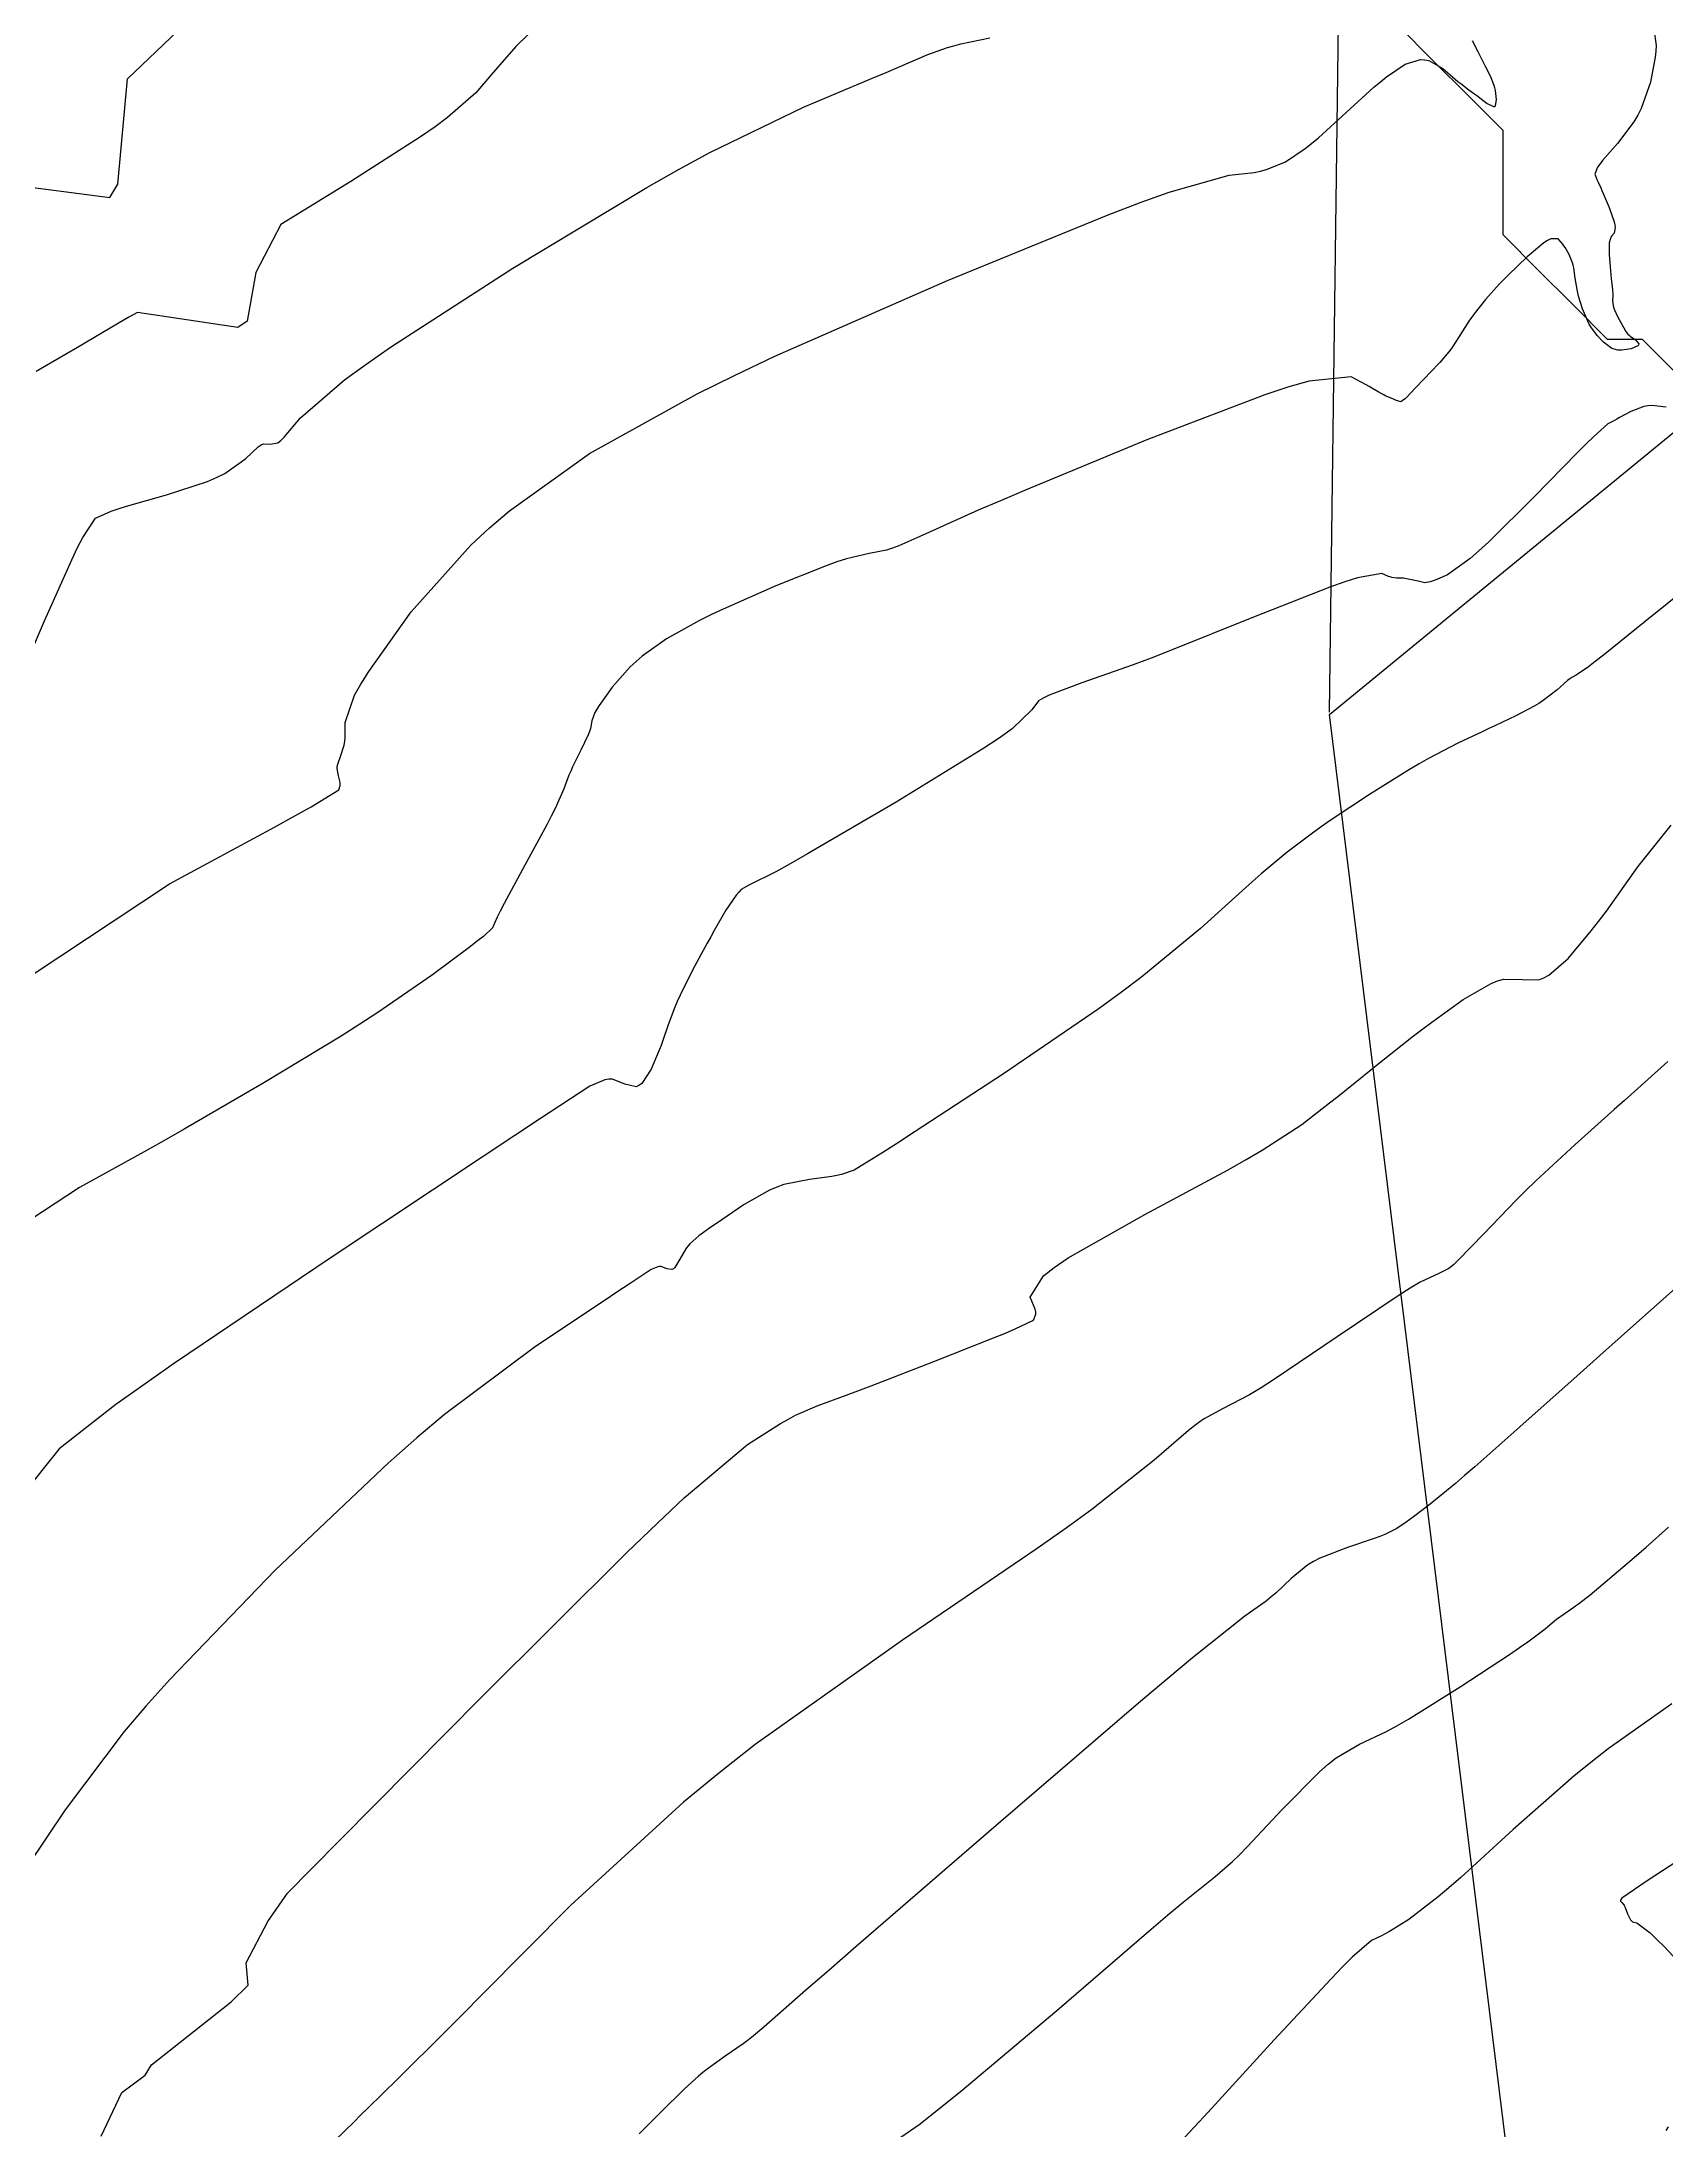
# Model space of a CAD drawing. Header units: metres. Extents: x 837475 to 838479, y 1189012 to 1191015.
# Drawn here: x 837761.1 to 837807.7, y 1190619.5 to 1190679.5 of the extents above; entities that cross this region are included whole.
import ezdxf

# ---------------------------------------------------------------- set-up
doc = ezdxf.new("R2010")
doc.units = ezdxf.units.M
doc.header["$LTSCALE"] = 0.3
for name, color, linetype in [('CORREDORVIA', 70, 'Continuous'), ('COTAS 10', 1, 'Continuous'), ('COTAS INT', 252, 'Continuous'), ('DRENAJE', 5, 'Continuous'), ('VIA2', 121, 'Continuous')]:
    doc.layers.add(name, color=color, linetype=linetype)
doc.styles.get("Standard").update_dxf_attribs({"font": 'simplex.shx'})
doc.dimstyles.get("Standard").update_dxf_attribs({"dimtxt": 0.18, "dimasz": 0.18, "dimexe": 0.18, "dimexo": 0.0625, "dimgap": 0.09, "dimtad": 0, "dimtih": 1, "dimtoh": 1, "dimdec": 4, "dimzin": 0, "dimdsep": 46, "dimtxsty": 'Standard', "dimcen": 0.09, "dimadec": 0, "dimazin": 0, "dimtfac": 1, "dimtdec": 4, "dimtofl": 0, "dimtmove": 0, "dimatfit": 3, "dimfxl": 1, "dimtolj": 1, "dimtzin": 0, "dimarcsym": 0})

# ---------------------------------------------------------------- blocks, each defined once
blk = doc.blocks.new('*D11')
at = {"layer": 'Defpoints', "color": 0, "transparency": 16777216}
for p in [(838417.909, 1190732.507), (837798.033, 1190660.17), (838416.861, 1190652.103)]:
    blk.add_point(p, dxfattribs=at)
at = {"layer": 'VIA2', "color": 0, "lineweight": -2, "transparency": 16777216}
for p, q in [((837798.034, 1190660.232), (837799.083, 1190740.754)), ((837799.261, 1190740.572), (838107.805, 1190736.55)), ((838417.729, 1190732.51), (838109.185, 1190736.532)), ((838416.862, 1190652.165), (838417.911, 1190732.687))]:
    blk.add_line(p, q, dxfattribs=at)
at = {"layer": 'VIA2', "color": 0, "transparency": 16777216}
for points in [[(837799.261, 1190740.602), (837799.261, 1190740.542), (837799.081, 1190740.574)], [(838417.729, 1190732.54), (838417.729, 1190732.48), (838417.909, 1190732.507)]]:
    blk.add_solid(points, dxfattribs=at)
at = {"layer": 'VIA2', "color": 0, "transparency": 16777216, "insert": (838108.495, 1190736.541), "char_height": 0.18, "attachment_point": 5}
blk.add_mtext('\\A1;618.8807', dxfattribs=at)

msp = doc.modelspace()

# ---------------------------------------------------------------- linework, layer by layer
at = {"layer": 'CORREDORVIA'}
msp.add_lwpolyline([(837910.67578, 1191000.96488), (838157.033, 1190996.193), (838237.174, 1190821.339), (838237.001, 1190602.875), (838240.0305, 1190437.1985), (838223.5365, 1190366.2715), (838212.196, 1190288.9195), (838227.642, 1189916.876), (838080.482, 1189451.8445), (837860.4834, 1189307.12351), (837593.19071, 1189234.39948), (837744.4868, 1189686.6093), (837750.277, 1189933.973), (837710.4905, 1190057.959), (837731.595, 1190134.414), (837885.383, 1190229.429), (837983.18356, 1190344.11971), (837817.55386, 1190502.18733), (837798.03286, 1190660.16958), (837963.57418, 1190795.98182)], close=True, dxfattribs=at)
at = {"layer": 'COTAS 10'}
for points in [[(837775.385, 1190679.992), (837774.707, 1190679.331), (837774.245, 1190678.808), (837774.119, 1190678.663), (837773.996, 1190678.519), (837773.56, 1190677.998), (837772.749, 1190677.292), (837772.389, 1190677.031), (837771.971, 1190676.741), (837769.969, 1190675.459), (837767.962, 1190674.22), (837767.251, 1190672.847), (837767.004, 1190671.45), (837766.731, 1190671.271), (837763.854, 1190671.703), (837763.604, 1190671.562), (837763.33, 1190671.404), (837762.131, 1190670.698), (837760.953, 1190670.004)], [(837808.352, 1190663.851), (837807.087, 1190662.837), (837805.891, 1190661.872), (837805.656, 1190661.687), (837805.463, 1190661.538), (837805.113, 1190661.297), (837804.982, 1190661.229), (837804.926, 1190661.188), (837804.862, 1190661.138), (837804.562, 1190660.878), (837804.165, 1190660.568), (837804.04, 1190660.486), (837803.909, 1190660.405), (837803.382, 1190660.127), (837802.78, 1190659.844), (837802.602, 1190659.76), (837802.419, 1190659.673), (837801.716, 1190659.341), (837800.88, 1190658.903), (837800.613, 1190658.75), (837800.33, 1190658.584), (837799.181, 1190657.867), (837798.059, 1190657.123), (837797.794, 1190656.94), (837797.548, 1190656.766), (837796.822, 1190656.22), (837796.078, 1190655.59), (837795.82, 1190655.363), (837795.54, 1190655.114), (837794.341, 1190654.028), (837792.656, 1190652.638), (837792.069, 1190652.198), (837791.431, 1190651.734), (837788.691, 1190649.859), (837786.16, 1190648.199), (837785.654, 1190647.87), (837785.232, 1190647.598), (837784.41, 1190647.089), (837784.047, 1190646.964), (837783.914, 1190646.935), (837783.768, 1190646.908), (837783.123, 1190646.827), (837782.388, 1190646.677), (837782.185, 1190646.605), (837781.983, 1190646.521), (837781.251, 1190646.108), (837780.608, 1190645.668), (837780.46, 1190645.566), (837780.326, 1190645.473), (837779.953, 1190645.21), (837779.695, 1190644.982), (837779.634, 1190644.911), (837779.577, 1190644.836), (837779.406, 1190644.538), (837779.262, 1190644.301), (837779.222, 1190644.265), (837779.181, 1190644.242), (837779.034, 1190644.265), (837778.875, 1190644.326), (837778.827, 1190644.326), (837778.778, 1190644.32), (837778.586, 1190644.238), (837777.954, 1190643.823), (837777.627, 1190643.607), (837777.234, 1190643.346), (837775.266, 1190642.038), (837772.662, 1190640.083), (837771.868, 1190639.415), (837771.043, 1190638.691), (837767.801, 1190635.62), (837764.78, 1190632.479), (837764.094, 1190631.711), (837763.474, 1190630.988), (837761.777, 1190628.743), (837760.694, 1190627.113)], [(837807.85, 1190631.778), (837806.03, 1190630.487), (837805.535, 1190630.103), (837805.045, 1190629.706), (837803.306, 1190628.176), (837801.805, 1190626.803), (837801.464, 1190626.505), (837801.155, 1190626.243), (837800.309, 1190625.597), (837799.759, 1190625.253), (837799.636, 1190625.182), (837799.527, 1190625.121), (837799.239, 1190624.988), (837798.687, 1190624.511), (837798.411, 1190624.233), (837798.082, 1190623.893), (837796.45, 1190622.137), (837794.852, 1190620.391), (837794.545, 1190620.056), (837794.297, 1190619.786), (837793.889, 1190619.348)]]:
    msp.add_lwpolyline(points, dxfattribs=at)
at = {"layer": 'COTAS INT'}
for points in [[(837760.129, 1190675.379), (837763.058, 1190675.001), (837763.289, 1190675.377), (837763.567, 1190678.408), (837765.423, 1190680.176)], [(837807.342, 1190679.835), (837807.401, 1190679.359), (837807.395, 1190679.199), (837807.379, 1190679.028), (837807.24, 1190678.308), (837806.973, 1190677.553), (837806.875, 1190677.359), (837806.767, 1190677.172), (837806.294, 1190676.548), (837805.866, 1190676.06), (837805.787, 1190675.958), (837805.726, 1190675.87), (837805.647, 1190675.671), (837805.682, 1190675.57), (837805.693, 1190675.544), (837805.703, 1190675.519), (837805.744, 1190675.435), (837805.818, 1190675.275), (837805.85, 1190675.203), (837805.886, 1190675.118), (837806.057, 1190674.709), (837806.203, 1190674.299), (837806.222, 1190674.214), (837806.234, 1190674.141), (837806.2, 1190673.979), (837806.123, 1190673.887), (837806.107, 1190673.858), (837806.093, 1190673.827), (837806.062, 1190673.703), (837806.055, 1190673.516), (837806.057, 1190673.445), (837806.06, 1190673.367), (837806.084, 1190673.014), (837806.115, 1190672.666), (837806.122, 1190672.589), (837806.129, 1190672.521), (837806.149, 1190672.348), (837806.16, 1190672.231), (837806.161, 1190672.198), (837806.161, 1190672.165), (837806.153, 1190672.046), (837806.168, 1190671.898), (837806.183, 1190671.848), (837806.202, 1190671.794), (837806.309, 1190671.563), (837806.427, 1190671.344), (837806.452, 1190671.296), (837806.475, 1190671.255), (837806.531, 1190671.154), (837806.597, 1190671.078), (837806.626, 1190671.053), (837806.659, 1190671.025), (837806.816, 1190670.911), (837806.91, 1190670.796), (837806.903, 1190670.767), (837806.882, 1190670.741), (837806.686, 1190670.659), (837806.425, 1190670.618), (837806.363, 1190670.617), (837806.305, 1190670.621), (837806.133, 1190670.671), (837805.981, 1190670.778), (837805.936, 1190670.816), (837805.889, 1190670.859), (837805.709, 1190671.044), (837805.53, 1190671.289), (837805.485, 1190671.369), (837805.441, 1190671.454), (837805.295, 1190671.803), (837805.181, 1190672.171), (837805.157, 1190672.268), (837805.136, 1190672.363), (837805.087, 1190672.687), (837805.043, 1190672.979), (837805.025, 1190673.053), (837805.004, 1190673.125), (837804.909, 1190673.362), (837804.793, 1190673.563), (837804.76, 1190673.613), (837804.726, 1190673.66), (837804.599, 1190673.809), (837804.382, 1190673.81), (837804.292, 1190673.764), (837804.188, 1190673.699), (837803.702, 1190673.296), (837803.171, 1190672.784), (837803.039, 1190672.65), (837802.913, 1190672.519), (837802.513, 1190672.073), (837802.185, 1190671.663), (837802.105, 1190671.555), (837802.03, 1190671.449), (837801.8, 1190671.084), (837801.587, 1190670.745), (837801.523, 1190670.656), (837801.457, 1190670.568), (837801.199, 1190670.268), (837800.923, 1190669.978), (837800.769, 1190669.814), (837800.486, 1190669.515), (837800.251, 1190669.272), (837800.203, 1190669.227), (837800.163, 1190669.19), (837800.082, 1190669.136), (837800.02, 1190669.156), (837799.993, 1190669.166), (837799.96, 1190669.178), (837799.804, 1190669.239), (837799.634, 1190669.313), (837799.593, 1190669.333), (837799.554, 1190669.353), (837799.436, 1190669.425), (837799.256, 1190669.533), (837799.178, 1190669.576), (837799.088, 1190669.625), (837798.661, 1190669.85), (837797.454, 1190669.733), (837796.872, 1190669.566), (837796.183, 1190669.341), (837792.797, 1190668.044), (837789.34, 1190666.611), (837788.605, 1190666.3), (837787.967, 1190666.027), (837786.466, 1190665.354), (837785.687, 1190665.006), (837785.504, 1190664.938), (837785.335, 1190664.883), (837784.841, 1190664.786), (837784.185, 1190664.634), (837783.914, 1190664.543), (837783.605, 1190664.432), (837782.163, 1190663.857), (837780.652, 1190663.191), (837780.298, 1190663.023), (837779.972, 1190662.862), (837779.029, 1190662.339), (837778.326, 1190661.836), (837778.152, 1190661.687), (837777.987, 1190661.534), (837777.464, 1190660.95), (837777.092, 1190660.429), (837777.023, 1190660.317), (837776.967, 1190660.219), (837776.886, 1190659.98), (837776.844, 1190659.762), (837776.814, 1190659.676), (837776.775, 1190659.58), (837776.568, 1190659.143), (837776.334, 1190658.663), (837776.279, 1190658.54), (837776.228, 1190658.421), (837776.077, 1190658.029), (837775.831, 1190657.471), (837775.72, 1190657.249), (837775.59, 1190656.996), (837774.965, 1190655.839), (837774.368, 1190654.741), (837774.255, 1190654.527), (837774.165, 1190654.352), (837774.031, 1190654.042), (837773.776, 1190653.801), (837773.61, 1190653.67), (837773.403, 1190653.509), (837772.312, 1190652.695), (837770.743, 1190651.613), (837770.235, 1190651.283), (837769.695, 1190650.941), (837767.481, 1190649.596), (837765.196, 1190648.267), (837764.612, 1190647.934), (837764.05, 1190647.617), (837762.194, 1190646.597), (837760.43, 1190645.441)], [(837760.452, 1190661.134), (837761.189, 1190662.854), (837761.969, 1190664.605), (837762.137, 1190664.954), (837762.285, 1190665.243), (837762.649, 1190665.795), (837763.101, 1190666), (837763.305, 1190666.071), (837763.542, 1190666.147), (837764.685, 1190666.472), (837765.865, 1190666.852), (837766.125, 1190666.963), (837766.358, 1190667.077), (837766.958, 1190667.509), (837767.319, 1190667.846), (837767.399, 1190667.9), (837767.471, 1190667.936), (837767.661, 1190667.922), (837767.877, 1190667.961), (837767.965, 1190668.03), (837768.065, 1190668.125), (837768.531, 1190668.677), (837769.795, 1190669.772), (837770.4, 1190670.208), (837771.114, 1190670.703), (837774.614, 1190672.971), (837778.459, 1190675.288), (837779.392, 1190675.814), (837780.267, 1190676.29), (837782.953, 1190677.589), (837784.907, 1190678.411), (837785.321, 1190678.586), (837785.68, 1190678.738), (837786.518, 1190679.098), (837787.082, 1190679.299), (837787.268, 1190679.351), (837787.467, 1190679.403), (837788.295, 1190679.577)], [(837760.867, 1190652.716), (837764.769, 1190655.303), (837767.787, 1190656.934), (837768.368, 1190657.255), (837768.84, 1190657.519), (837769.628, 1190658.001), (837769.669, 1190658.131), (837769.67, 1190658.173), (837769.667, 1190658.218), (837769.618, 1190658.402), (837769.582, 1190658.615), (837769.586, 1190658.678), (837769.597, 1190658.742), (837769.688, 1190658.988), (837769.786, 1190659.29), (837769.802, 1190659.389), (837769.812, 1190659.495), (837769.807, 1190659.935), (837770.074, 1190660.716), (837770.256, 1190661.038), (837770.485, 1190661.404), (837771.7, 1190663.108), (837773.411, 1190665.022), (837773.951, 1190665.521), (837774.521, 1190666.008), (837776.821, 1190667.655), (837779.909, 1190669.366), (837780.975, 1190669.893), (837782.134, 1190670.443), (837787.08, 1190672.622), (837791.692, 1190674.501), (837792.64, 1190674.863), (837793.444, 1190675.155), (837795.157, 1190675.636), (837795.88, 1190675.714), (837796.06, 1190675.752), (837796.231, 1190675.798), (837796.776, 1190676.024), (837797.341, 1190676.407), (837797.524, 1190676.552), (837797.718, 1190676.715), (837798.517, 1190677.441), (837799.309, 1190678.162), (837799.499, 1190678.321), (837799.676, 1190678.462), (837800.21, 1190678.823), (837800.65, 1190678.954), (837800.767, 1190678.949), (837800.883, 1190678.927), (837801.285, 1190678.699), (837801.638, 1190678.397), (837801.721, 1190678.328), (837801.799, 1190678.265), (837802.032, 1190678.09), (837802.231, 1190677.947), (837802.288, 1190677.905), (837802.345, 1190677.862), (837802.561, 1190677.696), (837802.737, 1190677.608), (837802.77, 1190677.614), (837802.796, 1190677.633), (837802.831, 1190677.81), (837802.798, 1190678.072), (837802.78, 1190678.145), (837802.76, 1190678.217), (837802.655, 1190678.476), (837802.523, 1190678.741), (837802.486, 1190678.816), (837802.447, 1190678.892), (837802.304, 1190679.174), (837802.14, 1190679.497)], [(837807.695, 1190668.988), (837807.277, 1190669.033), (837807.166, 1190669.024), (837807.056, 1190669.006), (837806.676, 1190668.863), (837806.352, 1190668.684), (837806.277, 1190668.643), (837806.209, 1190668.605), (837806.02, 1190668.503), (837805.606, 1190668.135), (837805.397, 1190667.931), (837805.147, 1190667.682), (837803.903, 1190666.414), (837802.604, 1190665.124), (837802.319, 1190664.86), (837802.067, 1190664.638), (837801.425, 1190664.174), (837801.063, 1190664.019), (837800.986, 1190663.992), (837800.92, 1190663.97), (837800.767, 1190663.947), (837800.658, 1190663.971), (837800.577, 1190663.989), (837800.393, 1190664.03), (837800.201, 1190664.066), (837800.153, 1190664.073), (837800.108, 1190664.078), (837799.966, 1190664.082), (837799.822, 1190664.099), (837799.777, 1190664.111), (837799.729, 1190664.128), (837799.534, 1190664.215), (837798.841, 1190664.089), (837798.479, 1190663.97), (837798.044, 1190663.816), (837795.855, 1190662.956), (837793.477, 1190662.001), (837792.922, 1190661.786), (837792.411, 1190661.592), (837790.939, 1190661.074), (837790, 1190660.725), (837789.826, 1190660.638), (837789.688, 1190660.556), (837789.502, 1190660.296), (837788.939, 1190659.75), (837788.564, 1190659.487), (837788.094, 1190659.177), (837785.609, 1190657.653), (837783.073, 1190656.169), (837782.571, 1190655.884), (837782.157, 1190655.652), (837781.388, 1190655.269), (837781.166, 1190655.141), (837781.096, 1190655.071), (837781.023, 1190654.987), (837780.731, 1190654.556), (837780.395, 1190653.972), (837780.294, 1190653.791), (837780.189, 1190653.602), (837779.783, 1190652.847), (837779.414, 1190652.112), (837779.332, 1190651.935), (837779.26, 1190651.769), (837779.073, 1190651.267), (837778.921, 1190650.81), (837778.87, 1190650.674), (837778.815, 1190650.534), (837778.585, 1190649.99), (837778.315, 1190649.576), (837778.234, 1190649.518), (837778.152, 1190649.483), (837777.834, 1190649.563), (837777.477, 1190649.699), (837777.37, 1190649.7), (837777.259, 1190649.686), (837776.829, 1190649.503), (837775.412, 1190648.572), (837774.679, 1190648.087), (837773.798, 1190647.502), (837769.384, 1190644.569), (837764.921, 1190641.553), (837764.008, 1190640.916), (837763.235, 1190640.366), (837761.61, 1190639.096), (837760.545, 1190637.769)], [(837762.812, 1190619.38), (837763.407, 1190620.634), (837764.076, 1190621.123), (837764.26, 1190621.424), (837766.538, 1190623.229), (837767.029, 1190623.706), (837766.974, 1190624.353), (837767.589, 1190625.537), (837768.153, 1190626.351), (837768.841, 1190627.046), (837769.66, 1190627.874), (837773.719, 1190631.977), (837777.881, 1190636.115), (837778.766, 1190636.965), (837779.535, 1190637.687), (837781.345, 1190639.224), (837782.293, 1190639.82), (837782.519, 1190639.949), (837782.728, 1190640.062), (837783.348, 1190640.335), (837784.173, 1190640.633), (837784.511, 1190640.76), (837784.897, 1190640.907), (837786.687, 1190641.599), (837788.404, 1190642.28), (837788.744, 1190642.42), (837789.025, 1190642.539), (837789.549, 1190642.792), (837789.621, 1190642.963), (837789.616, 1190643.031), (837789.601, 1190643.106), (837789.457, 1190643.452), (837789.832, 1190644.06), (837790.143, 1190644.301), (837790.545, 1190644.573), (837792.745, 1190645.821), (837795.132, 1190647.102), (837795.651, 1190647.395), (837796.108, 1190647.662), (837797.248, 1190648.405), (837798.039, 1190649.023), (837798.276, 1190649.211), (837798.521, 1190649.406), (837799.471, 1190650.172), (837800.45, 1190650.946), (837800.712, 1190651.146), (837800.97, 1190651.34), (837801.874, 1190651.989), (837802.669, 1190652.447), (837802.859, 1190652.52), (837803.036, 1190652.571), (837803.569, 1190652.561), (837804.043, 1190652.556), (837804.184, 1190652.61), (837804.329, 1190652.688), (837804.885, 1190653.168), (837805.545, 1190653.958), (837805.755, 1190654.231), (837805.977, 1190654.527), (837806.879, 1190655.794), (837807.836, 1190656.987)], [(837807.744, 1190650.209), (837806.779, 1190649.349), (837806.493, 1190649.093), (837806.2, 1190648.831), (837805.073, 1190647.822), (837803.955, 1190646.787), (837803.668, 1190646.508), (837803.39, 1190646.233), (837802.464, 1190645.268), (837801.741, 1190644.519), (837801.59, 1190644.381), (837801.461, 1190644.273), (837801.174, 1190644.131), (837800.637, 1190643.884), (837800.351, 1190643.709), (837800.005, 1190643.489), (837798.258, 1190642.311), (837796.456, 1190641.096), (837796.075, 1190640.852), (837795.746, 1190640.65), (837794.984, 1190640.253), (837794.42, 1190639.945), (837794.217, 1190639.798), (837793.992, 1190639.624), (837793.008, 1190638.772), (837791.22, 1190637.356), (837790.488, 1190636.826), (837789.654, 1190636.237), (837785.789, 1190633.612), (837781.572, 1190630.611), (837780.516, 1190629.785), (837779.509, 1190628.96), (837776.276, 1190625.998), (837773.742, 1190623.441), (837773.176, 1190622.872), (837772.669, 1190622.363), (837771.324, 1190621.025), (837770.459, 1190620.177), (837770.254, 1190619.977), (837770.064, 1190619.791), (837769.503, 1190619.242)], [(837808.904, 1190644.549), (837806.398, 1190642.318), (837805.793, 1190641.778), (837805.226, 1190641.272), (837803.499, 1190639.728), (837802.205, 1190638.582), (837801.912, 1190638.328), (837801.647, 1190638.101), (837800.923, 1190637.51), (837800.448, 1190637.15), (837800.339, 1190637.07), (837800.24, 1190636.998), (837799.966, 1190636.808), (837799.623, 1190636.642), (837799.48, 1190636.586), (837799.317, 1190636.525), (837798.556, 1190636.268), (837797.764, 1190635.958), (837797.58, 1190635.864), (837797.412, 1190635.766), (837796.937, 1190635.381), (837796.506, 1190634.965), (837796.366, 1190634.848), (837796.217, 1190634.729), (837795.606, 1190634.292), (837794.106, 1190633.103), (837793.397, 1190632.51), (837792.561, 1190631.802), (837788.479, 1190628.294), (837784.467, 1190624.818), (837783.676, 1190624.131), (837783.022, 1190623.563), (837781.813, 1190622.503), (837781.458, 1190622.205), (837781.342, 1190622.116), (837781.219, 1190622.024), (837780.711, 1190621.672), (837780.193, 1190621.303), (837780.063, 1190621.202), (837779.94, 1190621.1), (837779.543, 1190620.737), (837778.874, 1190620.072), (837778.579, 1190619.78), (837778.237, 1190619.443)], [(837784.889, 1190618.76), (837786.295, 1190619.735), (837786.839, 1190620.159), (837787.45, 1190620.651), (837790.215, 1190622.986), (837792.858, 1190625.261), (837793.393, 1190625.715), (837793.841, 1190626.092), (837794.747, 1190626.82), (837795.257, 1190627.257), (837795.456, 1190627.452), (837795.679, 1190627.678), (837796.693, 1190628.759), (837797.747, 1190629.829), (837797.996, 1190630.049), (837798.225, 1190630.235), (837798.898, 1190630.628), (837799.674, 1190630.987), (837799.969, 1190631.151), (837800.3, 1190631.343), (837801.782, 1190632.271), (837803.197, 1190633.201), (837803.485, 1190633.395), (837803.727, 1190633.562), (837804.226, 1190633.933), (837804.433, 1190634.115), (837804.491, 1190634.162), (837804.55, 1190634.208), (837804.766, 1190634.361), (837805.015, 1190634.532), (837805.094, 1190634.589), (837805.178, 1190634.65), (837805.517, 1190634.905), (837806.577, 1190635.809), (837807.114, 1190636.281), (837807.758, 1190636.847)], [(837808.129, 1190627.347), (837807.589, 1190626.99), (837807.15, 1190626.699), (837806.421, 1190626.205), (837806.383, 1190626.151), (837806.381, 1190626.137), (837806.383, 1190626.124), (837806.42, 1190626.081), (837806.483, 1190626.007), (837806.501, 1190625.975), (837806.519, 1190625.937), (837806.585, 1190625.758), (837806.666, 1190625.588), (837806.694, 1190625.557), (837806.725, 1190625.531), (837806.853, 1190625.495), (837807.231, 1190625.212), (837807.418, 1190625.031), (837807.641, 1190624.806), (837808.746, 1190623.621)], [(837807.747, 1190619.645), (837807.686, 1190619.544)]]:
    msp.add_lwpolyline(points, dxfattribs=at)
at = {"layer": 'DRENAJE'}
msp.add_polyline3d([(837808.01147, 1190669.92658, 0), (837807.01181, 1190670.92624, 0), (837806.01214, 1190670.92624, 0), (837805.01248, 1190671.92591, 0), (837804.01282, 1190672.92557, 0), (837803.01315, 1190673.92523, 0), (837803.01315, 1190674.9249, 0), (837803.01315, 1190675.92456, 0), (837803.01315, 1190676.92422, 0), (837802.01349, 1190677.92389, 0), (837801.01383, 1190678.92355, 0), (837800.01416, 1190679.92321, 0)], dxfattribs=at)

# ---------------------------------------------------------------- dimensions: what is measured, and where the dimension line sits
at = {"layer": 'VIA2'}
dim = msp.add_aligned_dim(p1=(837798.03286, 1190660.16958), p2=(838416.861, 1190652.103), distance=80.41115, dimstyle='Standard', dxfattribs=at)
dim.commit()
dim.dimension.update_dxf_attribs({"geometry": '*D11', "text_midpoint": (838108.49502, 1190736.54061)})

doc.saveas('drawing.dxf')
